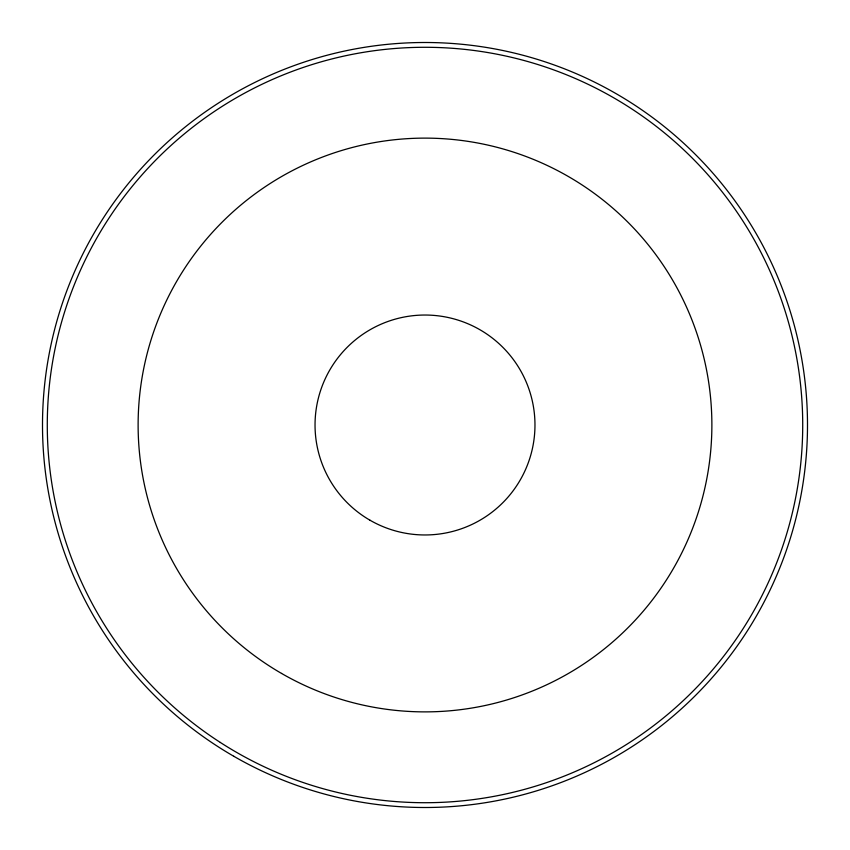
<?xml version="1.0" encoding="UTF-8"?>
<svg xmlns="http://www.w3.org/2000/svg" width="850" height="850" viewBox="0 0 850 850"><rect width="100%" height="100%" fill="white"/><g stroke="black" fill="none" stroke-linecap="round" stroke-linejoin="round"><path stroke-width="1.27" d="M281.562 673.444A286.875 286.875 0 0 0 711.875 425A286.875 286.875 0 0 0 281.562 176.556A286.875 286.875 0 0 0 281.562 673.444M233.75 756.256A382.5 382.5 0 0 0 807.5 425A382.5 382.5 0 0 0 233.75 93.744A382.5 382.5 0 0 0 233.75 756.256M220.32 742.454A377.719 377.719 0 0 0 802.262 443.53A377.719 377.719 0 0 0 252.418 89.016A377.719 377.719 0 0 0 220.32 742.454M370.016 520.232A109.969 109.969 0 0 0 534.969 425A109.969 109.969 0 0 0 370.016 329.768A109.969 109.969 0 0 0 370.016 520.232"/></g></svg>
